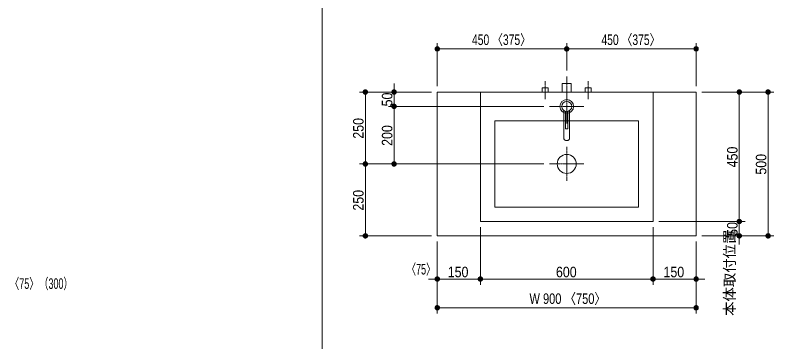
# Model space of a CAD drawing. Units: millimetres, scale not verified. Extents: x -6062 to 6062, y -3045 to 3045.
# Drawn here: x -4085 to -1448, y -738 to 397 of the extents above; entities that cross this region are included whole.
import ezdxf
from ezdxf.enums import TextEntityAlignment as Align

# ---------------------------------------------------------------- set-up
doc = ezdxf.new("R2010")
doc.units = ezdxf.units.MM
doc.header["$LTSCALE"] = 20
doc.linetypes.add('CHAIN1', pattern=[8, 5, -1, 1, -1])
for name, color, linetype, lineweight in [('0-0_1図面枠', 7, 'Continuous', 9), ('0-1_2寸法-1', 7, 'Continuous', 9), ('0-2_0', 7, 'Continuous', 9), ('0-3_2寸法-2', 7, 'Continuous', 9), ('0-4_5ボウル・キャビネット', 7, 'Continuous', 9), ('0-7_4給排水', 7, 'Continuous', 9)]:
    doc.layers.add(name, color=color, linetype=linetype, lineweight=lineweight)
doc.styles.add('ＭＳ Ｐゴシック', font='')
doc.styles.get('ＭＳ Ｐゴシック').set_extended_font_data('MS PGothic')

# ---------------------------------------------------------------- blocks, each defined once
blk = doc.blocks.new('_Dot')
at = {"layer": '0-2_0'}
for p, q in [((-10, 0), (-20, 0)), ((9.78, 2), (-9.78, 2)), ((7.99, 6), (-7.99, 6)), ((9.16, -3.98), (-9.16, -3.98)), ((6, -7.98), (-6, -7.98))]:
    blk.add_line(p, q, dxfattribs=at)
for points in [[(10, 0), (9.92, 1.25), (9.69, 2.49), (9.3, 3.68), (8.76, 4.82), (8.09, 5.88), (7.29, 6.85), (6.37, 7.71), (5.36, 8.44), (4.26, 9.05), (3.09, 9.51), (1.87, 9.82), (0.63, 9.98), (-0.63, 9.98), (-1.87, 9.82), (-3.09, 9.51), (-4.26, 9.05), (-5.36, 8.44), (-6.37, 7.71), (-7.29, 6.85), (-8.09, 5.88), (-8.76, 4.82), (-9.3, 3.68), (-9.69, 2.49), (-9.92, 1.25), (-10, 0), (0, 0)], [(-10, 0), (-9.92, -1.25), (-9.69, -2.49), (-9.3, -3.68), (-8.76, -4.82), (-8.09, -5.88), (-7.29, -6.85), (-6.37, -7.71), (-5.36, -8.44), (-4.26, -9.05), (-3.09, -9.51), (-1.87, -9.82), (-0.63, -9.98), (0.63, -9.98), (1.87, -9.82), (3.09, -9.51), (4.26, -9.05), (5.36, -8.44), (6.37, -7.71), (7.29, -6.85), (8.09, -5.88), (8.76, -4.82), (9.3, -3.68), (9.69, -2.49), (9.92, -1.25), (10, 0), (0, 0)]]:
    blk.add_lwpolyline(points, close=True, dxfattribs=at)
blk = doc.blocks.new('グループ-7')
at = {"layer": '0-7_4給排水', "linetype": 'CHAIN1'}
blk.add_line((-7600, 2100), (-7600, 3700), dxfattribs=at)
at = {"layer": '0-7_4給排水'}
blk.add_lwpolyline([(-7920, 2600), (-7920, 3200), (-7280, 3200), (-7280, 2600)], dxfattribs=at)
blk = doc.blocks.new('グループ-13')
at = {"layer": '0-4_5ボウル・キャビネット', "linetype": 'CHAIN1'}
for p, q in [((-7600, -1200), (-7600, -3600)), ((-8800, -2400), (-6400, -2400))]:
    blk.add_line(p, q, dxfattribs=at)
at = {"layer": '0-4_5ボウル・キャビネット'}
for points in [[(-13600, 2600), (-1600, 2600), (-1600, -6400), (-13600, -6400)], [(-12600, 600), (-2600, 600), (-2600, -5400), (-12600, -5400)]]:
    blk.add_lwpolyline(points, close=True, dxfattribs=at)
blk.add_circle((-7600, -2400), 660, dxfattribs=at)
blk = doc.blocks.new('グループ-19')
at = {"layer": '0-7_4給排水', "linetype": 'CHAIN1'}
for p, q in [((-7600, 2800), (-7600, 400)), ((-8800, 1600), (-6400, 1600))]:
    blk.add_line(p, q, dxfattribs=at)
at = {"layer": '0-7_4給排水'}
for points in [[(-7800, 1312.8), (-7800, -617.1), (-7799.2, -630.8), (-7796.7, -645), (-7792.3, -659.2), (-7786, -673.5), (-7777.7, -687.4), (-7767.4, -700.9), (-7755.3, -713.6), (-7741.4, -725.4), (-7726.1, -736), (-7709.4, -745.3), (-7691.9, -753.2), (-7673.6, -759.5), (-7655, -764.4), (-7636.4, -767.7), (-7618, -769.7), (-7600, -770.3), (-7582, -769.7), (-7563.6, -767.7), (-7545, -764.4), (-7526.4, -759.5), (-7508.1, -753.2), (-7490.6, -745.3), (-7473.9, -736), (-7458.6, -725.4), (-7444.7, -713.6), (-7432.6, -700.9), (-7422.3, -687.4), (-7414, -673.5), (-7407.7, -659.2), (-7403.3, -645), (-7400.8, -630.8), (-7400, -617.1), (-7400, 1312.8)], [(-7680, 1259.3), (-7680, 40), (-7520, 40), (-7520, 1259.3)]]:
    blk.add_lwpolyline(points, dxfattribs=at)
for radius in [480, 350]:
    blk.add_circle((-7600, 1600), radius, dxfattribs=at)
blk = doc.blocks.new('止水栓_平面_W75')
at = {"layer": '0-7_4給排水', "linetype": 'CHAIN1'}
for p, q in [((-1500, -500), (-1500, 780)), ((1500, -500), (1500, 780))]:
    blk.add_line(p, q, dxfattribs=at)
at = {"layer": '0-7_4給排水'}
for points in [[(-1710, 0), (-1710, 280), (-1290, 280), (-1290, 0)], [(1290, 0), (1290, 280), (1710, 280), (1710, 0)]]:
    blk.add_lwpolyline(points, dxfattribs=at)

msp = doc.modelspace()

# ---------------------------------------------------------------- linework, layer by layer
at = {"layer": '0-0_1図面枠'}
msp.add_line((-3017.5, 1750), (-3017.5, -2420), dxfattribs=at)
at = {"layer": '0-1_2寸法-1'}
for p, q in [((-2617.5, 150), (-2617.5, 300)), ((-2167.5, 205), (-2167.5, 300)), ((-2167.5, 205), (-2167.5, 300)), ((-1717.5, 150), (-1717.5, 300)), ((-2182.51, 280), (-2602.49, 280)), ((-2152.49, 280), (-1732.51, 280)), ((-2767.5, 145.01), (-2767.5, 160.01)), ((-2787.5, 130), (-2887.5, 130)), ((-2867.5, -104.99), (-2867.5, 114.99)), ((-2637.5, 130), (-2787.5, 130)), ((-2767.5, 80), (-2767.5, 130)), ((-1697.5, 130), (-1547.5, 130)), ((-1567.5, -304.99), (-1567.5, 114.99)), ((-1547.5, 130), (-1447.5, 130)), ((-1467.5, -354.99), (-1467.5, 114.99)), ((-2247.5, 80), (-2787.5, 80)), ((-2247.5, 80), (-2787.5, 80)), ((-2767.5, 64.99), (-2767.5, 49.99)), ((-2767.5, 64.99), (-2767.5, -104.99)), ((-2787.5, -120), (-2887.5, -120)), ((-2787.5, -120), (-2887.5, -120)), ((-2247.5, -120), (-2787.5, -120)), ((-2867.5, -135.01), (-2867.5, -354.99)), ((-1567.5, -304.99), (-1567.5, -289.99)), ((-2467.5, -340), (-2467.5, -540)), ((-1867.5, -340), (-1867.5, -540)), ((-1847.5, -320), (-1547.5, -320)), ((-1697.5, -320), (-1547.5, -320)), ((-1567.5, -370), (-1567.5, -320)), ((-2637.5, -370), (-2887.5, -370)), ((-2617.5, -390), (-2617.5, -540)), ((-2467.5, -390), (-2467.5, -540)), ((-1867.5, -390), (-1867.5, -540)), ((-1717.5, -390), (-1717.5, -540)), ((-1697.5, -370), (-1547.5, -370)), ((-1567.5, -385.01), (-1567.5, -400.01)), ((-1547.5, -370), (-1447.5, -370)), ((-2602.49, -520), (-2482.51, -520)), ((-1882.51, -520), (-2452.49, -520)), ((-1852.49, -520), (-1732.51, -520)), ((-2617.5, -540), (-2617.5, -640)), ((-1717.5, -540), (-1717.5, -640)), ((-1732.51, -620), (-2602.49, -620))]:
    msp.add_line(p, q, dxfattribs=at)
at = {"layer": '0-3_2寸法-2'}
for p, q in [((-2617.5, -390), (-2617.5, -540)), ((-2467.5, -390), (-2467.5, -540)), ((-1867.5, -390), (-1867.5, -540)), ((-1717.5, -390), (-1717.5, -540)), ((-2632.51, -520), (-2647.51, -520)), ((-2467.5, -520), (-2617.5, -520)), ((-2452.49, -520), (-2437.49, -520)), ((-1882.51, -520), (-1897.51, -520)), ((-1867.5, -520), (-1717.5, -520)), ((-1702.49, -520), (-1687.49, -520))]:
    msp.add_line(p, q, dxfattribs=at)
at = {"layer": '0-4_5ボウル・キャビネット'}
msp.add_lwpolyline([(-2617.5, 130), (-1717.5, 130), (-1717.5, -370), (-2617.5, -370)], close=True, dxfattribs=at)

# ---------------------------------------------------------------- block references
at = {"layer": '0-1_2寸法-1', "xscale": 0.7503418, "yscale": 0.7503418}
for p, rotation in [((-2617.5, 280), 180), ((-2167.5, 280), 180), ((-2867.5, 130), 90), ((-2767.5, 130), 270), ((-1567.5, 130), 90), ((-1467.5, 130), 90), ((-2767.5, 80), 90), ((-2767.5, 80), 90), ((-2867.5, -120), 270), ((-2767.5, -120), 270), ((-2867.5, -120), 90), ((-1567.5, -320), 270), ((-1567.5, -320), 270), ((-2867.5, -370), 270), ((-1567.5, -370), 90), ((-1467.5, -370), 270), ((-2617.5, -520), 180), ((-2467.5, -520), 180), ((-1867.5, -520), 180), ((-2617.5, -620), 180)]:
    msp.add_blockref('_Dot', p, dxfattribs=dict(at, rotation=rotation))
for p in [(-2167.5, 280), (-1717.5, 280), (-2467.5, -520), (-1867.5, -520), (-1717.5, -520), (-1717.5, -620)]:
    msp.add_blockref('_Dot', p, dxfattribs=at)
at = {"layer": '0-3_2寸法-2', "xscale": 0.7503418, "yscale": 0.7503418}
for p in [(-2617.5, -520), (-1867.5, -520)]:
    msp.add_blockref('_Dot', p, dxfattribs=at)
at = {"layer": '0-3_2寸法-2', "xscale": 0.7503418, "yscale": 0.7503418, "rotation": 180}
for p in [(-2467.5, -520), (-1717.5, -520)]:
    msp.add_blockref('_Dot', p, dxfattribs=at)
at = {"layer": '0-4_5ボウル・キャビネット', "xscale": 0.05, "yscale": 0.05}
msp.add_blockref('グループ-13', (-1787.5, 0), dxfattribs=at)
at = {"layer": '0-7_4給排水', "xscale": 0.05, "yscale": 0.05}
for name, p in [('グループ-7', (-1787.5, 0)), ('止水栓_平面_W75', (-2167.5, 130)), ('グループ-19', (-1787.5, 0))]:
    msp.add_blockref(name, p, dxfattribs=at)

# ---------------------------------------------------------------- texts
at = {"layer": '0-1_2寸法-1', "style": 'ＭＳ Ｐゴシック'}
for s, height, width, p in [('450 〈375〉', 36.66, 0.75, (-2496.82, 282.35)), ('450 〈375〉', 36.66, 0.75, (-2046.82, 282.35)), ('150', 36.66, 0.9, (-2581.11, -524.96)), ('600', 36.66, 0.9, (-2204.88, -524.96)), ('150', 36.66, 0.9, (-1831.11, -524.96)), ('W 900 〈750〉', 36.69, 0.8, (-2296.89, -617.65))]:
    msp.add_text(s, height=height, dxfattribs=dict(at, width=width)).set_placement(p, align=Align.BOTTOM_LEFT)
at = {"layer": '0-1_2寸法-1', "style": 'ＭＳ Ｐゴシック', "width": 0.9}
for s, p in [('50', (-2762.54, 80.02)), ('250', (-2862.54, -32.28)), ('200', (-2762.54, -57.28)), ('450', (-1562.54, -131.89)), ('500', (-1462.54, -157.28)), ('250', (-2862.54, -282.28)), ('50', (-1562.54, -369.98))]:
    msp.add_text(s, height=36.66, rotation=90, dxfattribs=at).set_placement(p, align=Align.BOTTOM_LEFT)
at = {"layer": '0-3_2寸法-2', "style": 'ＭＳ Ｐゴシック'}
msp.add_text('本体取付位置', height=36.66, rotation=90, dxfattribs=at).set_placement((-1572.19, -648.35), align=Align.BOTTOM_LEFT)
at = {"layer": '0-3_2寸法-2', "style": 'ＭＳ Ｐゴシック', "width": 0.65}
for s, height, p in [('〈75〉', 36.66, (-2724.46, -515.31)), ('〈75〉（300）', 36.69, (-4103.89, -565.31))]:
    msp.add_text(s, height=height, dxfattribs=at).set_placement(p, align=Align.BOTTOM_LEFT)

doc.saveas('drawing.dxf')
